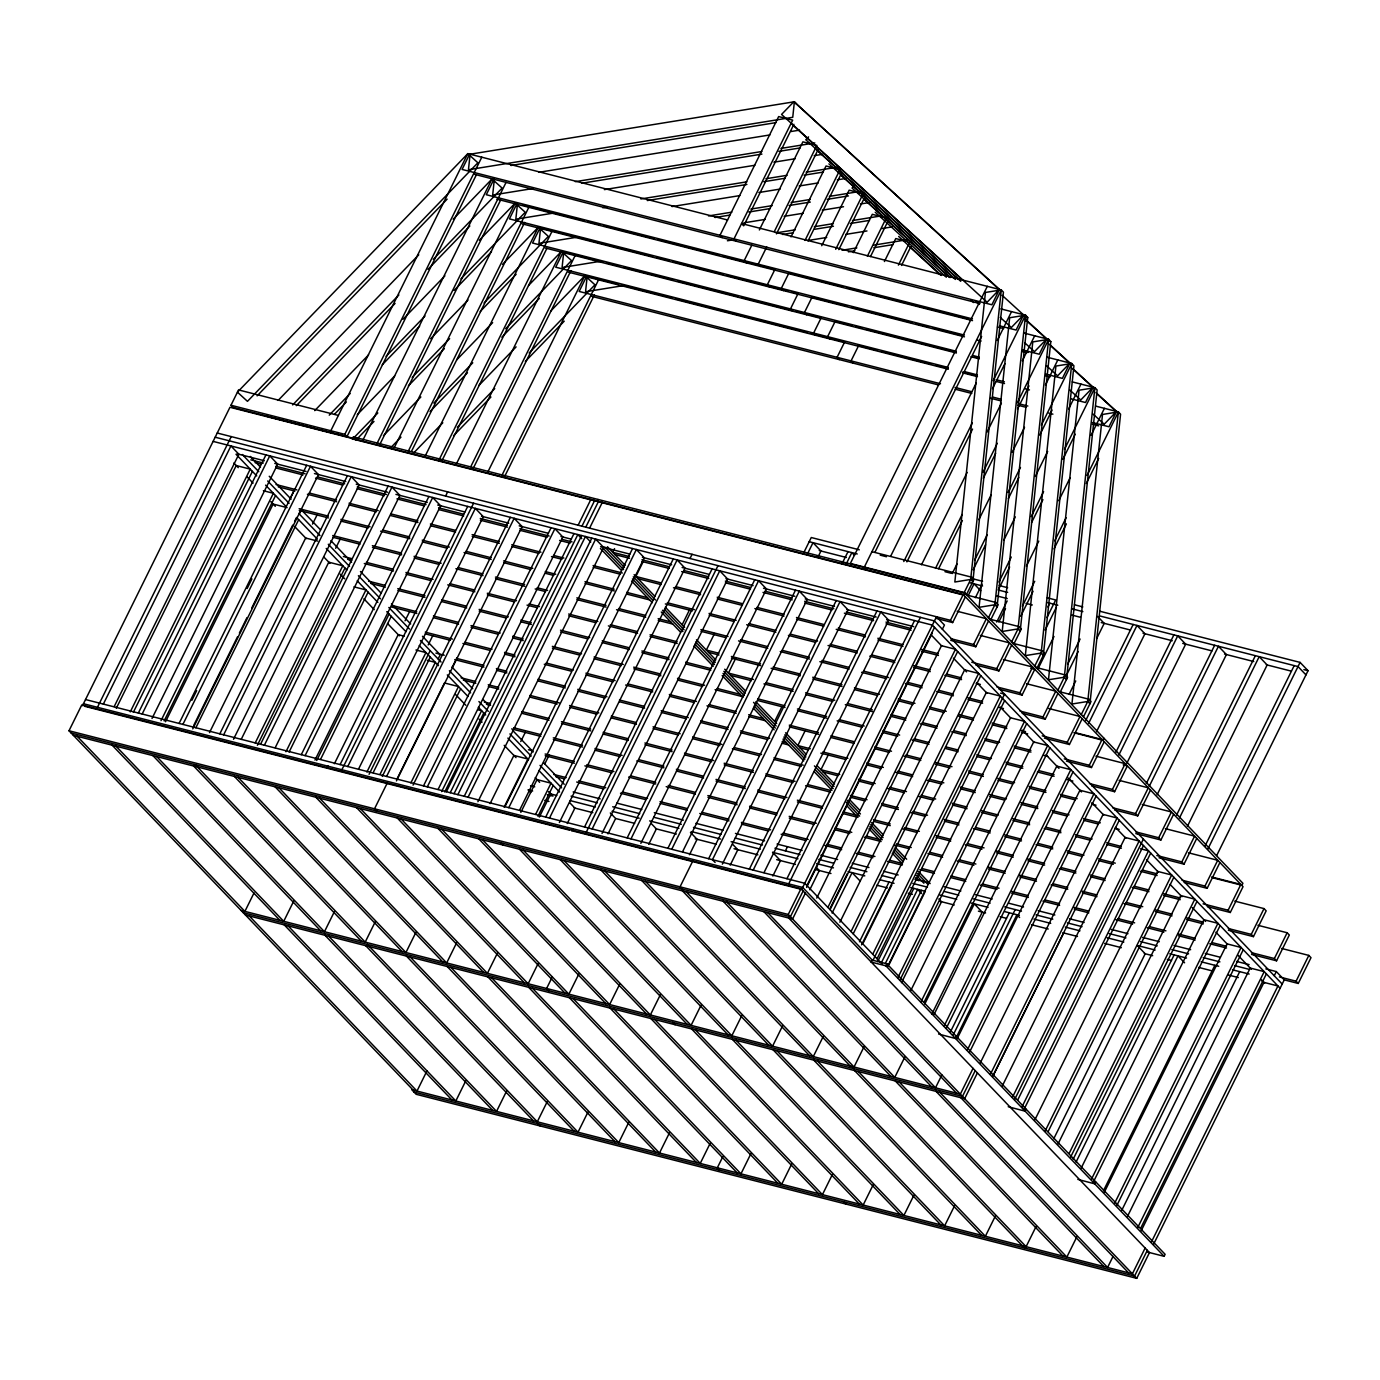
<?xml version="1.0" encoding="UTF-8"?>
<svg xmlns="http://www.w3.org/2000/svg" width="1380" height="1380" viewBox="0 0 1380 1380"><rect width="100%" height="100%" fill="white"/><g stroke="black" fill="none" stroke-linecap="round" stroke-linejoin="round"><path stroke-width="1.5" d="M494.316 179.504L492.677 195.046L532.956 188.525M517.466 203.671L515.827 219.196L551.845 213.365M540.598 227.821L538.959 243.346L579.221 236.843M563.73 251.988L562.091 267.513L600.248 261.338M587.19 276.224L585.551 291.749L623.708 285.574M794.38 101.758L792.741 117.3L468.458 169.74L470.097 154.215L794.38 101.758L796.553 104.035M970.675 579.462L1001.276 289.904L985.423 292.457L954.839 582.015L970.675 579.462L972.848 581.722L1003.433 292.163L1001.276 289.904M994.894 604.75L979.058 607.321L1009.66 317.745L1025.495 315.192L1027.72 317.469L997.067 607.01L994.894 604.75L1025.495 315.192L1000.81 308.879M1050.801 341.619L1020.199 631.178L1018.043 628.918L1048.628 339.342L1023.943 333.046M1041.176 653.068L1071.76 363.509L1055.924 366.062L1025.34 655.621L1041.176 653.068L1043.349 655.327L1073.933 365.769L1071.76 363.509M1064.308 677.218L1048.472 679.788L1079.056 390.23L1094.892 387.659L1097.135 389.936L1066.481 679.495L1064.308 677.218L1094.892 387.659L1072.294 381.898M1087.768 701.471L1071.932 704.024L1102.516 414.466L1118.352 411.896L1120.577 414.173L1089.941 703.731L1087.768 701.471L1118.352 411.896L1095.755 406.134M413.172 1090.097L69 730.762L81.748 704.973L800.969 888.703L1149.471 1252.574L1136.741 1278.346L416.156 1094.288L411.809 1089.752L1132.394 1273.826L1145.141 1248.038M82.472 705.732L229.977 407.255L963.223 594.556L1243.035 886.702L1230.287 912.491L1207.345 906.626M476.341 174.863L346.984 436.598L233.134 407.514L230.978 405.254L238.55 389.919L338.393 415.432M97.463 707.302L231.236 436.615M103.345 704.093L230.926 445.947L238.878 454.244L114.161 706.629M116.282 708.285L236.239 465.543L250.246 469.131L130.272 711.873M133.394 712.201L252.419 471.391M138.345 713.046L265.943 454.882M142.175 714.012L269.755 455.866L277.708 464.163L152.024 718.463M161.029 720.619L273.378 493.281L263.39 490.728M164.151 720.947L275.552 495.541M165.531 721.74L273.119 504.045L287.126 507.633M290.3 498.145L293.94 490.78M179.089 723.448L306.671 465.284M191.906 700.281L196.667 690.656M247.141 588.536L251.902 578.91M182.902 724.414L310.5 466.268L318.452 474.565L192.769 728.864M469.649 154.094L462.076 169.43L991.892 304.773L999.465 289.438L793.931 101.654L781.563 114.437L987.114 302.237L999.465 289.438M193.683 725.5L237.481 636.887M239.396 633.041L247.003 617.619M251.764 607.994L292.715 525.142M294.613 521.295L296.528 517.448L317.348 539.183M299.305 514.016L301.375 509.841L320.574 529.886M195.857 727.778L298.684 519.708M346.984 436.598L344.828 434.321L481.793 157.199M209.484 732.608L305.653 538.028L317.659 541.081M312.518 524.141L317.072 514.93M362.647 440.651L492.005 178.917L502.113 188.094L433.286 259.354M219.817 733.85L347.415 475.703M493.868 179.383L486.295 194.718L972.434 318.901M223.646 734.833L351.227 476.669L359.18 484.984L233.496 739.283M376.654 444.222L506.011 182.488M379.776 444.567L500.578 200.152M241.19 739.421L328.785 562.178L342.792 565.766L255.197 742.992M335.651 548.291L340.204 539.08M394.352 447.482L515.137 203.067L525.245 212.261L460.903 278.863M517 203.55L509.427 218.885L964.378 335.081M257.37 745.269L344.966 568.025M260.561 744.251L388.142 486.105M408.359 451.053L529.144 206.655M264.373 745.235L391.954 487.071L399.924 495.386L275.189 747.753M411.464 451.398L524.659 222.387M425.092 456.245L538.286 227.234L652.464 256.404M540.132 227.7L532.559 243.035L956.306 351.279M285.953 751.738L365.942 589.916L353.936 586.845M289.076 752.083L368.098 592.175M439.099 459.816L552.276 230.805M442.221 460.161L546.842 248.469M301.288 754.67L428.887 496.507M305.118 755.636L432.699 497.49L440.651 505.787L314.968 760.087M455.849 465.008L561.418 251.384L571.51 260.579L505.684 328.716M445.585 496.075L447.655 491.884M316.71 760.484L389.074 614.066M254.006 892.981L244.898 911.404L77.159 736.264M320.781 758.897L391.247 616.343M470.787 466.664L575.426 254.972M472.961 468.924L570.923 270.704M327.871 766.159L326.87 768.16L84.56 706.267M328.181 766.245L327.198 768.246L569.526 830.139M334.409 763.727L398.199 634.662L404.202 636.18M405.065 620.776L409.619 611.564M340.118 764.572L467.699 506.425M487.865 471.925L584.879 275.62L617.93 284.073M341.878 769.73L473.599 503.217M586.724 276.103L579.152 291.439L940.505 383.744M347.76 766.538L475.341 508.375L483.293 516.689L358.559 769.057M501.854 475.496L598.868 279.209M293.733 901.071L283.728 921.323L115.989 746.183M504.977 475.841L594.383 294.94M428.197 644.926L432.751 635.714M366.908 772.024L425.937 652.568L415.949 650.014M369.081 774.284L430.18 650.653M373.152 772.697L430.284 657.104M380.121 774.128L435.338 662.383L427.352 660.347M438.133 658.967L440.203 654.775L422.47 636.284M382.295 776.388L510.359 517.327M386.59 776.457L514.171 518.293L522.123 526.591L396.44 780.908M387.263 783.012L374.515 808.801L376.688 811.061M396.871 779.303L444.481 682.962L458.488 686.55L410.878 782.874M452.243 667.247L456.797 658.036M334.478 911.473L324.455 931.724L156.716 756.585M413.051 785.134L460.644 688.81M423.505 785.875L551.086 527.729M427.317 786.859L554.898 528.695L562.85 537.01L438.133 789.377M375.205 921.875L365.2 942.126L195.287 764.727M441.635 791.62L481.62 710.7L477.618 709.682M444.757 791.948L483.793 712.977M446.413 791.741L573.994 533.577M578.134 525.211L590.882 499.439M450.225 792.707L577.823 534.56L581.791 538.7M581.946 526.194L594.694 500.405M597.143 501.457L598.127 499.457L842.542 561.902L841.559 563.903L599.231 501.992M454.055 793.69L581.636 535.526M585.775 527.16L598.506 501.389M457.867 794.656L585.448 536.51L590.761 542.047M589.588 528.143L602.336 502.355M793.897 124.304L743.716 225.82L741.56 223.56L1001.328 289.921L864.363 567.042L866.537 569.302M464.232 796.277L591.813 538.131M468.044 797.261L595.643 539.114L603.595 547.411L477.911 801.711M751.772 245.278L744.2 260.596L746.373 262.873M759.345 229.96L802.901 141.847L816.891 145.417L774.301 231.616M415.949 932.276L405.927 952.545L238.188 777.389M614.548 548.619L612.72 552.293L629.418 556.571M490.09 803.609L513.895 755.447L527.885 759.017L504.097 807.179M520.76 741.56L525.297 732.349M766.728 246.934L758.207 264.184L760.38 266.444M776.474 233.876L818.116 149.609M504.977 806.696L632.558 548.533M508.789 807.662L636.37 549.516L644.322 557.813L519.605 810.198M774.922 269.428L767.332 284.763L769.505 287.023M790.999 236.877L826.034 165.997L840.041 169.585L805.006 240.448M643.149 561.729L635.87 576.461L660.899 582.86M520.846 812.354L537.027 779.596L551.034 783.184L535.802 813.993M544.807 763.882L549.343 754.67M456.677 942.695L446.672 962.947L278.933 787.808M808.128 240.793L841.248 173.759M537.959 816.27L553.207 785.444M539.339 817.064L550.758 793.949L556.761 795.484M821.721 245.709L849.166 190.164L861.172 193.234M545.704 817.098L673.285 558.934M549.516 818.064L677.114 559.918L685.067 568.215L559.383 822.514M426.989 1070.828L416.984 1091.08L249.245 915.941M835.711 249.28L863.173 193.735M838.833 249.625L864.398 197.909M690 558.503L692.07 554.312M497.421 953.097L487.399 973.349L319.66 798.209M567.266 823.498L574.891 808.094L569.595 802.556M853.375 252.626L872.298 214.314L886.305 217.902L867.382 256.197M571.613 830.674L572.596 828.673M572.924 828.759L571.924 830.76L801.694 889.445L936.485 616.757L944.438 625.054L942.367 629.245M682.134 624.778L689.414 610.046M584.534 827.017L712.115 568.853M870.487 256.559L887.53 222.077M586.276 832.175L717.997 565.662M465.819 1080.747L455.814 1100.999L288.058 925.859M592.175 828.966L719.756 570.803L727.709 579.117L602.025 833.417M884.408 261.545L895.758 238.55L907.764 241.621M538.148 963.499L528.143 983.75L360.404 808.611M608.011 833.9L615.618 818.495L610.322 812.958M714.547 633.489L706.353 650.066L718.877 653.258M898.397 265.115L909.765 242.138M901.52 265.46L910.99 246.313M552.052 977.42L546.601 988.477L548.774 990.737M627.176 837.902L754.757 579.755M506.564 1091.149L496.541 1111.4L328.802 936.261M630.988 838.885L758.586 580.721L766.538 589.036L640.855 843.335M578.893 973.901L568.87 994.152L401.132 819.013M735.695 658.364L728.416 673.095L753.446 679.477M648.738 844.318L656.363 828.897L651.067 823.36M803.505 553.242L811.268 537.527L859.309 549.809M807.317 554.208L813.01 542.685L820.962 551L818.116 556.761M667.903 848.303L795.501 590.157M547.291 1101.551L537.286 1121.802L367.373 944.403M671.732 849.287L799.313 591.14L807.266 599.438L682.548 851.805M619.62 984.302L609.615 1004.571L441.859 829.414M689.482 854.72L697.09 839.299L690.466 832.382M692.777 861.051L680.03 886.84L682.203 889.099M848.027 551.638L841.869 563.971L964.085 595.194L965.069 593.193L842.87 561.971M846.147 564.127L851.84 552.604L854.496 555.381M987.321 286.333L850.356 563.471L964.206 592.538L966.38 594.815L973.952 579.479L971.796 577.22L871.936 551.707M774.68 721.412L781.96 706.681M708.647 858.722L836.228 600.559M588.018 1111.952L578.013 1132.204L410.274 957.065M875.093 551.983L981.628 336.444M722.327 864.139L848.01 609.839L840.058 601.542L712.46 859.688L715.116 862.466M660.365 994.721L650.342 1014.973L482.603 839.834M730.21 865.122L737.834 849.718L732.521 844.181M890.755 556.036L976.35 382.829M997.274 340.498L1011.54 311.621M805.109 730.831L797.83 745.562L810.336 748.754M749.375 869.124L876.973 610.961M1002.139 295.32L1025.858 316.986L1023.684 314.726L1016.111 330.062L999.482 325.801M903.797 561.539L972.279 422.97M993.203 380.639L1025.547 315.209M753.204 870.09L880.785 611.944L888.737 620.241L764.003 872.626M628.763 1122.354L618.758 1142.623L451.001 967.466M906.919 561.884L972.555 429.094M992.531 388.677L1004.899 363.665M1025.823 321.316L1027.72 317.469L1023.719 316.451M701.092 1005.123L691.087 1025.374L523.331 850.235M921.495 564.8L967.156 472.426M987.131 432.009L1001.397 403.15M1022.321 360.801L1034.69 335.788M828.241 754.981L820.962 769.712L839.73 774.525M772.852 876.024L780.476 860.602L772.524 852.305M785.41 850.891L787.48 846.699M935.502 568.37L962.136 514.499M983.06 472.15L997.326 443.291M1017.302 402.874L1048.679 339.359L1050.853 341.619M938.624 568.715L962.395 520.605M983.319 478.274L995.687 453.244M1017.56 408.98L1028.98 385.882M786.928 878.715L914.526 620.569M788.687 883.873L920.408 617.36M669.49 1132.773L659.485 1153.024L491.746 977.885M952.252 573.562L956.995 563.937M978.869 519.673L991.237 494.661M1012.161 452.312L1024.529 427.3M1045.453 384.968L1057.822 359.939M1136.741 1278.346L788.239 914.474L800.969 888.703M741.836 1015.525L731.814 1035.776L564.075 860.637M803.143 890.963L790.412 916.734L71.174 733.022M806.92 885.529L934.519 627.383M806.593 887.375L932.276 633.075M805.316 893.222L792.568 919.011L73.33 735.281M809.784 889.79L819.306 870.521L816.65 867.761M974.815 559.814L987.166 534.802M1008.09 492.453L1020.458 467.441M1041.383 425.109L1071.829 363.527L1047.092 357.196M973.176 569.785L985.544 544.755M1008.366 498.577L1018.82 477.411M1039.744 435.062L1052.112 410.05M965.396 596.816L952.649 622.587L950.475 620.327L963.223 594.556M964.206 592.538L971.796 577.22M816.753 898.07L941.471 645.702L955.477 649.273L827.897 907.419M968.346 595.349L974.038 583.826L980.68 590.744M975.384 597.712L982.043 584.24M1003.916 539.977L1015.335 516.896M1035.311 476.48L1047.662 451.45M1068.586 409.118L1080.954 384.106M710.234 1143.175L700.229 1163.426L532.473 988.287M830.173 908.247L847.32 873.575M830.07 909.696L957.651 651.533M832.088 913.077L852.081 872.626L860.033 880.923M1072.553 368.426L1093.098 387.211L1085.525 402.529L1070.966 398.82M998.896 582.05L1011.264 557.037M1031.24 516.62L1043.591 491.608M1064.532 449.259L1094.961 387.677M782.564 1025.927L772.559 1046.195L604.802 871.039M998.206 590.088L1009.625 566.99M1031.498 522.727L1042.918 499.646M1062.893 459.23L1075.262 434.2M988.529 620.966L975.781 646.754L973.625 644.495L986.355 618.706L957.151 611.254M996.015 602.508L988.425 617.843L990.599 620.103L998.171 604.768L996.015 602.508L966.88 595.073M722.792 1156.751L717.324 1167.791L719.498 1170.067M839.885 922.22L964.62 669.852L978.627 673.423L851.029 931.586M996.722 622.07L1007.159 600.938M998.844 621.966L1005.503 608.494M1026.427 566.145L1038.778 541.133M1058.753 500.716L1070.173 477.618M1091.097 435.287L1104.414 408.342M853.202 933.846L980.783 675.7M1095.996 392.662L1116.558 411.447L1108.985 426.765L1092.339 422.522M750.962 1153.577L740.957 1173.828L573.218 998.689M1022.356 606.286L1034.724 581.273M1054.682 540.857L1066.102 517.759M1087.026 475.427L1118.421 411.913M859.481 941.781L888.996 882.062M1020.717 616.256L1033.085 591.227M1054.01 548.895L1066.378 523.883M1086.336 483.466L1098.704 458.436M1011.661 645.133L998.93 670.904L996.757 668.644L1009.487 642.873L980.283 635.404M861.568 944.869L986.303 692.501L1000.31 696.072L872.729 954.236M1019.147 626.658L1011.574 641.993L1013.731 644.253L1021.321 628.935L1019.147 626.658L990.029 619.223M863.311 942.747L891.877 884.96M823.308 1036.345L813.286 1056.597L645.547 881.458M871.108 961.929L872.108 959.928M1047.886 607.01L1049.783 603.164M877.059 958.755L1004.64 700.609M1046.954 617.585L1055.683 599.972L1047.317 597.833M877.645 961.601L913.819 888.392M1045.091 630.091L1056.476 607.045M881.458 962.585L917.648 889.376L921.616 893.516M885.287 963.551L921.46 890.341M1030.636 668.213L1034.793 669.283L1022.062 695.072L1019.889 692.795L1032.637 667.023L1003.433 659.554M886.926 963.844L956.34 1036.328L955.34 1038.329L885.926 965.845L886.926 963.844L872.298 960.118M1042.28 650.825L1034.707 666.143L1036.88 668.42L1044.453 653.085L1042.28 650.825L1013.162 643.391M887.702 966.31L1010.522 717.79L1000.293 707.095M889.099 964.534L925.29 891.325M791.706 1163.978L781.701 1184.247L613.945 1009.091M1037.846 669.127L1053.992 636.473M897.897 977.592L1024.529 721.361L1010.522 717.79M864.035 1046.747L854.03 1066.999L686.274 891.86M900.071 979.852L1026.703 723.638M901.52 982.646L941.505 901.744L938.866 898.966M1067.758 664.004L1080.091 639.043M1057.942 693.45L1045.195 719.221L1043.021 716.962L1055.769 691.173L1026.565 683.721M1065.412 674.975L1057.839 690.311L1060.013 692.57L1067.585 677.252L1065.412 674.975L1036.294 667.541M1065.878 676.511L1078.211 651.533M910.835 990.478L1033.672 741.94L1047.662 745.528L921.029 1001.759M1069.086 694.416L1075.727 680.978M1096.617 638.716L1104.207 623.346L1097.583 616.429M832.433 1174.38L822.428 1194.649L654.689 1019.492M924.152 1002.087L1049.835 747.788M924.773 1004.019L974.297 903.848L982.25 912.145L931.776 1014.248M904.763 1057.149L894.758 1077.401L727.019 902.261M1082.162 718.739L1069.414 744.51L1067.258 742.25L1079.988 716.479L1048.697 708.475M1081.299 714.547L1088.872 699.212L1059.754 691.777M933.984 1014.628L1056.804 766.107L1070.811 769.678L944.162 1025.909M1083.473 716.807L1091.045 701.489L1088.872 699.212M1085.698 720.515L1133.17 624.467M1088.578 723.413L1136.982 625.451L1144.934 633.748L1096.531 731.711M946.335 1028.169L1072.967 771.955M873.178 1184.799L863.156 1205.051L695.417 1029.911M950.268 1032.223L1009.298 912.784M953.131 1035.121L1015.18 909.575M1104.207 741.767L1091.476 767.539L1089.303 765.279L1102.051 739.49L1074.917 732.573M955.529 1038.519L956.513 1036.518L1025.927 1108.985L1024.943 1110.986L955.529 1038.519L938.624 1034.051M1102.896 740.146L1103.897 738.145L965.069 593.193M955.995 1038.036L1016.939 914.733L1019.596 917.51M957.116 1038.778L1079.936 790.257L1093.943 793.845L967.311 1050.077M941.867 1074.917L935.502 1087.802L767.746 912.663M1115.989 752.048L1173.897 634.869M969.485 1052.336L1096.117 796.105M1118.87 754.946L1177.726 635.852L1185.679 644.15L1126.822 763.244M973.055 1068.362L960.325 1094.15L241.086 910.42M1123.182 764.848L1127.357 765.917L1114.609 791.706L1112.435 789.429L1125.183 763.658L1095.979 756.188M975.229 1070.639L962.481 1096.41L243.242 912.698M913.905 1195.201L903.9 1215.452L736.161 1040.313M980.249 1062.945L1103.069 814.424L1117.076 817.995L990.443 1074.226M977.402 1072.898L964.655 1098.687L245.416 914.957M992.617 1076.486L1119.249 820.255M993.255 1075.52L1063.721 932.949M1146.28 783.581L1214.641 645.288M1150.489 790.067L1137.741 815.856L1135.567 813.596L1148.315 787.808L1119.111 780.356M1149.16 786.479L1218.454 646.254L1226.406 654.568L1157.113 794.777M1002.294 1085.974L1125.131 837.453L1139.138 841.024L1012.489 1097.255M954.649 1205.602L944.627 1225.854L776.888 1050.715M1014.662 1099.515L1143.365 839.109M1017.784 1099.86L1143.468 845.561M1021.89 1107.071L1148.54 850.839L1140.535 848.786M1024.063 1109.33L1150.696 853.099M1173.621 814.235L1160.891 840.006L1158.717 837.746L1171.447 811.975L1142.243 804.505M1025.116 1111.176L1026.099 1109.175L1095.513 1181.642L1094.53 1183.643L1025.116 1111.176L1008.228 1106.726M1176.571 815.114L1255.369 655.69M1179.452 818.012L1259.198 656.656L1267.151 664.97L1187.404 826.327M1034.845 1119.939L1157.665 871.418L1171.672 874.989L1045.04 1131.22M995.377 1216.004L985.372 1236.273L817.633 1061.117M1048.162 1131.566L1173.845 877.266M1196.753 838.385L1184.023 864.173L1181.849 861.914L1194.597 836.125L1165.393 828.673M1053.785 1138.707L1145.193 953.77L1137.241 945.455M1057.977 1144.106L1180.797 895.568L1194.804 899.156L1069.12 1153.456M1204.964 846.164L1294.198 665.609M1207.828 849.062L1300.081 662.4L1099.55 611.168M1216.729 855.445L1308.033 670.697L1300.081 662.4M1036.121 1226.423L1026.099 1246.675L858.36 1071.535M1070.345 1157.648L1196.977 901.416M1219.903 862.552L1207.155 888.323L1204.982 886.063L1217.729 860.292L1188.525 852.823M1073.226 1159.097L1174.156 954.891M1076.09 1162.012L1177.968 955.874L1184.592 962.792M1081.109 1168.256L1203.947 919.736L1217.936 923.306L1091.304 1179.538M1093.477 1181.798L1220.11 925.583M1230.287 912.491L1228.131 910.231L1240.862 884.442L1211.657 876.99M1164.116 1256.317L1094.702 1183.833L1095.703 1181.832L1165.117 1254.317L1164.116 1256.317L1147.401 1252.04M1076.849 1236.825L1066.844 1257.077L899.105 1081.937M1103.483 1190.698L1214.883 965.293M1104.242 1192.406L1227.079 943.885L1241.086 947.474L1114.436 1203.688M1116.61 1205.965L1243.242 949.733M1264.011 908.592L1266.167 910.869L1253.437 936.641L1251.263 934.381L1264.011 908.592L1234.79 901.14M1121.647 1210.536L1239.706 971.641M1127.391 1216.573L1250.211 968.053L1264.218 971.624L1137.586 1227.855M1113.039 1256.438L1107.571 1267.478L939.832 1092.339M1140.708 1228.2L1266.391 973.883M1287.143 932.759L1289.317 935.019L1276.569 960.808L1274.396 958.531L1287.143 932.759L1257.939 925.29M1141.122 1230.908L1263.959 982.388L1277.949 985.976L1151.317 1242.19M1274.24 975.746L1276.31 971.572L1265.857 968.898M1147.315 1250.315L1134.567 1276.086L413.983 1092.028M1153.49 1244.467L1284.263 979.869L1276.31 971.572M1308.827 955.409L1311 957.668L1298.252 983.457L1296.096 981.18L1308.827 955.409L1281.709 948.474M257.129 395.853L447.137 199.151M278.122 400.424L418.761 254.817M453.175 219.196L492.074 178.934M292.646 404.944L398.872 294.975M296.303 405.651L395.06 303.428M427.973 269.359L469.856 225.992M314.726 410.636L368.581 354.867M402.995 319.246L444.877 275.879M479.291 240.258L515.206 203.084M329.251 415.156L350.192 393.473M386.107 356.299L425.006 316.037M334.409 414.328L346.38 401.942M382.277 364.769L419.693 326.042M454.106 290.421L491.504 251.695M357.299 414.656L394.714 375.929M430.612 338.755L468.027 300.047M502.441 264.425L538.338 227.252L548.377 236.411L484.052 303.014M352.383 439.323L377.827 412.982M412.223 377.361L449.639 338.635M356.057 440.03L373.997 421.452M408.411 385.814L444.325 348.657M480.223 311.483L516.137 274.31M383.433 435.718L420.848 396.991M456.745 359.818L492.66 322.644M528.557 285.47L561.47 251.402M390.488 447.983L400.959 437.149M433.872 403.064L472.771 362.802M430.06 411.533L467.458 372.807M501.872 337.186L539.269 298.46M412.879 453.761L442.808 422.78M478.705 385.606L516.103 346.898M550.516 311.259L584.93 275.638L594.97 284.815L529.144 352.97M457.332 427.3L494.73 388.591M453.502 435.77L490.918 397.043M525.332 361.422L564.23 321.161M808.542 136.879L805.782 139.725L960.739 281.296M854.807 185.196L852.064 188.042L950.096 277.604M1023.684 314.726L1011.333 327.526L1000.259 317.417M1093.098 387.211L1080.747 399.993L1069.673 389.885M1116.558 411.447L1104.207 424.229L1093.133 414.121M510.893 165.496L775.836 122.647M538.838 172.31L769.85 134.947M791.051 131.514L799.538 130.134M575.339 181.66L761.864 151.507M780.942 148.419L814.838 142.934M581.756 183.247L761.915 154.112M778.872 151.369L800.055 147.936M604.354 189.612L754.843 165.272M773.921 162.185L795.122 158.752M814.183 155.664L822.67 154.301M640.872 198.962L746.839 181.832M765.917 178.745L787.118 175.312M806.196 172.224L837.988 167.084M602.767 207.742L607.01 207.069M647.272 200.549L746.891 184.437M763.847 181.694L785.048 178.262M804.126 175.174L823.187 172.086M672.008 206.569L739.835 195.598M758.914 192.51L780.097 189.077M799.175 185.989L818.254 182.919M837.332 179.831L845.802 178.451M708.509 215.936L731.831 212.158M750.91 209.07L772.093 205.637M791.171 202.55L810.25 199.479M829.328 196.391L861.12 191.251M714.926 217.505L729.761 215.108M748.84 212.02L770.023 208.587M789.101 205.499L810.302 202.084M827.258 199.341L848.459 195.908M743.889 222.836L765.089 219.42M784.168 216.332L803.229 213.245M822.308 210.157L843.508 206.724M860.465 203.981L871.056 202.274M727.415 240.776L731.659 240.086M776.164 232.892L795.242 229.805M814.321 226.717L833.382 223.629M852.461 220.541L882.13 215.746M782.564 234.462L793.172 232.754M814.355 229.322L833.434 226.234M850.391 223.491L869.469 220.403M807.611 240.569L826.689 237.481M845.768 234.393L866.968 230.96M881.803 228.562L892.394 226.855M842.007 250.263L856.842 247.865M873.799 245.123L907.712 239.637M848.424 251.85L854.772 250.815M873.851 247.727L892.929 244.639M1048.628 339.342L1032.792 341.912L1002.208 631.471L1018.043 628.918M727.553 219.989L467.786 153.629L330.821 430.75L332.994 433.01M474.634 174.346L980.007 303.565M523.141 205.12L583.567 220.541M587.725 221.611L600.197 224.802M604.354 225.854L654.275 238.619M658.433 239.672L718.756 255.076M722.913 256.145L772.835 268.893M842.99 286.816L788.912 272.998L781.339 288.334L783.512 290.594M847.148 287.885L859.636 291.077M863.794 292.129L967.794 318.694M496.783 199.117L972.52 320.626M997.481 327.008L1003.726 328.595M1022.615 349.968L1039.244 354.212L1046.834 338.894L1026.272 320.108M656.621 257.456L669.093 260.647M673.25 261.717L723.172 274.465M727.329 275.517L787.652 290.939M791.809 291.991L798.054 293.595L790.481 308.913L792.638 311.173M847.406 306.188L812.061 297.166L804.471 312.501L806.644 314.761M851.581 307.257L911.887 322.661M916.044 323.731L928.533 326.922M932.69 327.974L961.808 335.409M1024.202 351.348L1028.359 352.418M522.002 223.802L964.465 336.824M976.937 340.015L981.111 341.067M1022.701 351.693L1026.858 352.763M972.952 355.523L979.196 357.127M1045.747 374.118L1062.393 378.379L1069.966 363.044L1049.404 344.258M602.801 261.959L563.282 251.867L555.709 267.185L948.25 367.46M606.959 263.028L619.43 266.202M623.587 267.272L673.509 280.019M677.666 281.089L737.99 296.493M742.147 297.562L792.068 310.31M796.226 311.363L821.186 317.745L813.614 333.08L815.787 335.34M851.822 325.577L835.193 321.316L827.62 336.651L829.777 338.911M855.997 326.629L862.224 328.233M866.381 329.285L916.303 342.05M920.46 343.103L955.823 352.142M974.539 356.92L978.713 357.989M545.135 247.952L956.409 353.004M970.968 356.73L979.283 358.852M1045.833 375.86L1049.99 376.913M964.896 371.72L977.368 374.912M996.084 379.69L1004.416 381.812M622.087 285.143L672.008 297.89M676.166 298.943L807.197 332.425M811.371 333.477L844.646 341.981L837.074 357.317L839.23 359.576M877.37 350.348L858.653 345.552L851.063 360.887L853.237 363.147M881.527 351.4L931.448 364.148M935.606 365.217L948.077 368.408M962.636 372.117L977.195 375.843M568.267 272.119L948.336 369.202M962.895 372.911L977.454 376.637M996.17 381.415L1004.502 383.537M1025.305 388.849L1029.463 389.919M955.063 387.452L971.71 391.713M992.513 397.026L1000.828 399.148M1019.544 403.926L1027.859 406.048M591.727 296.355L938.521 384.934M955.15 389.195L971.796 393.438M990.512 398.216L1000.914 400.873M1017.56 405.134L1025.875 407.255M1048.748 413.103L1052.906 414.155M1092.425 424.247L1098.67 425.851M880.199 555.139L886.46 556.744M944.955 571.682L951.217 573.286M972.106 578.617L982.56 581.291M999.275 585.551L1007.624 587.69M1074.468 604.768L1082.834 606.907M809.198 541.719L857.239 553.984M970.054 582.809L982.577 586M999.293 590.278L1007.642 592.4M1047.334 602.543L1057.787 605.216M1072.415 608.942L1082.851 611.616M1099.567 615.894L1298.028 666.575L1305.98 674.889M1303.859 669.628L1308.033 670.697M819.237 550.551L846.389 557.486M996.809 595.901L1007.245 598.575M1026.047 603.37L1032.309 604.975M1072.001 615.118L1080.368 617.257M1101.257 622.587L1130.496 630.056M1143.037 633.265L1172.276 640.734M1182.729 643.408L1211.968 650.877M1224.509 654.068L1253.747 661.538M1266.288 664.746L1291.352 671.146M230.978 405.254L344.828 434.321M264.856 415.742L314.778 428.49M318.935 429.56L331.407 432.751M335.582 433.803L358.455 439.651M217.246 433.027L950.475 620.327M935.968 618.326L952.649 622.587M215.177 437.219L934.415 620.931L1282.192 984.061M213.107 441.393L932.345 625.106L1280.123 988.235M237.153 453.813L264.305 460.748M274.758 463.404L306.084 471.408M314.45 473.547L345.776 481.551M356.23 484.225L387.556 492.229M395.922 494.368L427.248 502.372M437.702 505.028L464.853 511.963M481.568 516.241L508.72 523.175M519.173 525.849L548.412 533.318M560.953 536.51L571.389 539.183M600.645 546.653L629.884 554.122M642.425 557.33L671.663 564.8M682.117 567.473L709.268 574.408M725.984 578.668L753.101 585.603M763.537 588.26L794.828 596.264M805.264 598.92L834.486 606.389M847.01 609.581L876.214 617.05M886.65 619.706L913.767 626.641M250.815 459.851L263.321 463.042M275.845 466.25L305.049 473.702M317.555 476.911L344.69 483.828M357.196 487.036L386.4 494.489M398.923 497.68L426.041 504.614M438.547 507.805L463.594 514.205M480.275 518.466L507.392 525.4M519.915 528.592L549.119 536.061M561.625 539.252L572.062 541.909M641.924 559.763L669.041 566.697M683.652 570.423L708.682 576.806M725.38 581.084L750.409 587.466M765.003 591.192L792.12 598.127M804.644 601.318L833.848 608.787M846.371 611.978L873.488 618.913M885.995 622.104L911.042 628.504M950.665 638.63L973.625 644.495M255.059 462.645L261.32 464.249M275.931 467.975L303.048 474.91M315.554 478.101L342.671 485.036M357.282 488.761L384.399 495.696M396.923 498.887L424.04 505.805M438.633 509.548L463.663 515.93M480.361 520.208L507.478 527.125M520.001 530.317L547.118 537.251M559.625 540.442L570.061 543.116M614.894 554.57L629.504 558.296M642.011 561.488L669.127 568.422M681.651 571.613L708.768 578.548M725.449 582.809L750.496 589.208M763.002 592.4L792.206 599.852M804.73 603.06L831.847 609.977M844.37 613.186L873.575 620.638M886.081 623.846L911.111 630.229M950.751 640.355L975.781 646.754M276.035 484.535L296.89 489.866M309.413 493.074L336.53 499.991M349.037 503.2L378.241 510.652M390.764 513.843L417.881 520.778M430.405 523.969L455.435 530.369M472.115 534.629L499.25 541.564M511.756 544.755L540.96 552.224M553.484 555.416L563.903 558.072M593.107 565.541L622.328 572.993M675.493 586.586L700.523 592.986M717.221 597.247L742.25 603.629M756.861 607.373L783.978 614.29M796.484 617.498L823.601 624.416M838.212 628.142L865.329 635.076M877.852 638.267L902.882 644.667M921.65 649.462L938.348 653.723M971.727 662.245L996.757 668.644M278.208 486.812L294.889 491.073M307.412 494.264L336.616 501.734M349.123 504.925L376.24 511.859M390.851 515.585L417.968 522.502M430.491 525.711L455.521 532.093M472.202 536.371L499.318 543.289M511.842 546.497L538.959 553.414M551.482 556.606L561.902 559.28M593.193 567.266L620.31 574.201M638.026 578.72L660.986 584.585M673.492 587.777L700.609 594.711M717.307 598.972L742.337 605.372M754.86 608.563L784.064 616.032M796.571 619.223L823.688 626.141M836.211 629.349L865.415 636.801M877.939 640.01L902.969 646.392M921.737 651.188L938.435 655.448M975.971 665.057L998.93 670.904M299.167 508.702L328.371 516.155M340.895 519.363L370.099 526.815M382.605 530.024L409.722 536.941M422.246 540.132L449.363 547.067M466.061 551.327L491.09 557.727M503.597 560.918L532.801 568.388M545.324 571.579L555.761 574.252M584.965 581.705L614.169 589.157M626.675 592.365L647.548 597.695M667.351 602.75L694.468 609.684M709.061 613.41L736.178 620.327M748.702 623.536L775.819 630.453M790.43 634.179L817.547 641.114M830.053 644.305L857.17 651.239M871.781 654.965L894.723 660.83M913.508 665.626L930.189 669.886M946.87 674.147L961.481 677.891M996.947 686.947L1019.889 692.795M299.253 510.428L328.457 517.897M340.981 521.088L368.098 528.023M380.604 531.214L409.808 538.683M422.332 541.874L447.361 548.274M464.06 552.535L491.177 559.452M503.683 562.661L530.8 569.578M545.411 573.304L553.76 575.443M585.051 583.43L614.255 590.899M626.761 594.09L649.704 599.955M665.332 603.94L692.467 610.874M709.148 615.135L734.177 621.535M746.701 624.726L775.905 632.195M788.411 635.386L815.545 642.321M828.052 645.512L857.256 652.964M869.78 656.173L894.809 662.555M913.577 667.351L930.275 671.629M944.869 675.355L961.567 679.616M976.16 683.341L980.335 684.411M999.12 689.207L1022.062 695.072M1000.552 693.139L1004.537 694.157L872.833 960.67L802.694 887.444L83.456 703.731M332.735 535.526L359.852 542.443M372.376 545.652L401.58 553.104M414.086 556.312L441.203 563.23M457.901 567.491L482.931 573.89M495.455 577.082L524.659 584.551M537.165 587.742L547.601 590.416M576.806 597.868L606.01 605.337M618.533 608.528L645.65 615.446M658.157 618.654L670.68 621.845M700.919 629.573L728.036 636.491M740.543 639.699L767.659 646.616M782.27 650.36L809.387 657.277M821.911 660.468L849.028 667.403M863.621 671.129L888.651 677.528M907.436 682.324L922.03 686.05M938.728 690.311L953.321 694.054M967.932 697.78L982.526 701.506M1020.079 711.097L1043.021 716.962M332.822 537.251L359.939 544.186M372.462 547.377L401.666 554.846M414.173 558.038L439.202 564.437M455.9 568.698L483.017 575.615M495.541 578.824L524.745 586.276M535.164 588.95L545.6 591.606M576.892 599.593L606.096 607.062M616.532 609.718L645.736 617.188M658.243 620.379L672.854 624.105M700.988 631.298L726.035 637.698M738.542 640.889L767.746 648.359M780.269 651.55L809.474 659.019M819.893 661.676L849.114 669.127M861.62 672.336L886.65 678.736M905.435 683.531L922.116 687.792M936.727 691.518L953.408 695.779M968.018 699.505L982.612 703.231M999.31 707.509L1003.467 708.561M1022.252 713.357L1045.195 719.221M1073.899 732.728L1103.086 740.336L1104.069 738.335L1242.897 883.269L1241.914 885.27L1212.917 877.87M343.361 556.485L351.693 558.607M366.304 562.35L393.421 569.267M405.944 572.476L433.061 579.393M449.742 583.654L474.772 590.053M487.295 593.245L516.5 600.714M529.023 603.905L539.442 606.579M568.646 614.031L597.851 621.5M610.374 624.692L637.491 631.626M650.014 634.817L677.132 641.735M731.383 656.466L760.604 663.918M773.111 667.109L800.227 674.044M812.751 677.235L841.955 684.704M854.462 687.895L879.509 694.295M898.277 699.091L914.974 703.352M929.568 707.077L946.249 711.338M958.772 714.547L973.383 718.273M992.151 723.068L1006.762 726.794M1021.355 730.52L1025.53 731.59M1042.21 735.851L1067.258 742.25M347.605 559.28L351.779 560.349M364.303 563.54L393.507 571.01M406.013 574.201L431.06 580.601M447.741 584.861L474.858 591.779M487.382 594.987L514.499 601.904M527.022 605.113L537.441 607.769M568.732 615.773L595.85 622.691M608.373 625.882L637.577 633.351M650.101 636.542L677.218 643.477M708.527 652.326L718.963 655M731.469 658.191L760.673 665.643M771.11 668.317L800.314 675.769M812.837 678.977L842.042 686.429M854.548 689.638L877.508 695.486M898.363 700.816L912.956 704.559M929.654 708.82L944.248 712.546M958.859 716.272L973.452 719.998M992.237 724.793L1006.831 728.537M1021.442 732.263L1027.703 733.867M1044.384 738.128L1069.414 744.51M368.581 581.17L385.262 585.431M397.785 588.639L424.902 595.556M441.6 599.817L466.63 606.217M479.136 609.408L508.34 616.877M520.864 620.068L531.3 622.742M560.504 630.194L589.709 637.664M602.215 640.855L629.332 647.789M641.855 650.981L668.972 657.915M685.67 662.176L710.7 668.558M765.952 682.686L793.086 689.603M805.592 692.812L834.797 700.264M847.32 703.455L872.35 709.855M891.118 714.65L905.728 718.376M922.409 722.654L937.02 726.38M953.701 730.641L966.224 733.832M984.992 738.628L999.603 742.371M1014.197 746.097L1030.895 750.358M1064.273 758.879L1089.303 765.279M370.754 583.447L385.348 587.173M397.871 590.364L424.988 597.298M441.669 601.559L466.716 607.959M479.222 611.15L506.339 618.067M520.95 621.811L531.369 624.467M560.573 631.937L587.707 638.854M602.301 642.58L629.418 649.514M641.942 652.706L669.059 659.64M685.739 663.901L710.786 670.301M730.572 675.355L751.445 680.685M763.951 683.876L793.155 691.346M805.679 694.537L832.795 701.471M845.319 704.663L872.436 711.597M891.204 716.393L905.815 720.119M920.408 723.845L937.106 728.105M951.7 731.831L966.31 735.575M985.078 740.37L997.602 743.561M1014.283 747.822L1030.981 752.083M1043.487 755.291L1047.662 756.343M1066.447 761.139L1091.476 767.539M391.713 605.337L416.743 611.72M433.441 615.998L458.47 622.38M470.994 625.589L500.198 633.041M512.705 636.232L523.141 638.906M552.345 646.357L581.549 653.827M594.073 657.018L623.277 664.487M633.696 667.144L660.813 674.078M677.511 678.339L704.628 685.256M717.152 688.465L740.094 694.312M757.81 698.849L784.927 705.767M797.45 708.975L826.655 716.427M839.161 719.636L864.191 726.018M882.976 730.814L899.656 735.074M914.267 738.818L928.861 742.543M945.559 746.804L958.065 749.995M976.85 754.791L991.444 758.534M1006.055 762.26L1022.735 766.521M1039.433 770.782L1054.027 774.508M1089.493 783.564L1112.435 789.429M391.799 607.062L416.829 613.462M433.527 617.723L458.557 624.122M471.063 627.314L498.197 634.248M512.791 637.974L523.227 640.63M552.431 648.1L579.548 655.017M594.142 658.76L621.276 665.678M633.782 668.869L660.899 675.803M677.597 680.064L702.627 686.464M715.133 689.655L742.268 696.59M757.896 700.574L785.013 707.509M797.519 710.7L826.724 718.169M837.16 720.826L862.19 727.226M883.062 732.556L897.656 736.282M912.266 740.008L928.947 744.269M945.628 748.529L958.151 751.738M976.919 756.533L989.443 759.725M1006.141 763.985L1022.822 768.246M1037.415 771.989L1054.113 776.25M1066.637 779.441L1072.881 781.045M1091.666 785.841L1114.609 791.706M425.281 632.161L452.399 639.078M464.922 642.287L492.039 649.204M504.562 652.395L514.982 655.069M546.273 663.056L573.39 669.99M585.914 673.181L615.118 680.65M627.641 683.842L652.671 690.241M669.352 694.502L696.469 701.42M708.992 704.628L736.109 711.545M748.633 714.754L763.226 718.48M789.291 725.138L818.495 732.59M831.002 735.799L853.961 741.647M874.817 746.977L891.497 751.238M906.108 754.981L920.719 758.707M935.312 762.433L951.993 766.693M968.691 770.954L983.284 774.698M997.895 778.423L1014.576 782.684M1029.187 786.41L1045.868 790.671M1060.478 794.414L1077.159 798.675M1112.625 807.731L1135.567 813.596M425.368 633.886L450.398 640.286M462.921 643.477L490.038 650.411M504.632 654.137L515.068 656.794M544.272 664.263L571.389 671.18M586 674.923L613.117 681.841M625.623 685.049L652.757 691.966M669.438 696.227L694.468 702.627M706.991 705.818L736.196 713.288M748.702 716.479L765.4 720.74M789.377 726.863L818.582 734.332M831.088 737.524L854.048 743.389M874.903 748.719L889.496 752.445M904.107 756.171L920.788 760.432M935.399 764.175L949.992 767.901M968.777 772.697L983.371 776.423M997.981 780.149L1012.575 783.892M1029.273 788.153L1045.954 792.413M1060.565 796.139L1075.158 799.865M1091.856 804.126L1096.031 805.196M1114.799 809.991L1137.741 815.856M435.908 653.12L444.257 655.241M456.763 658.45L483.88 665.367M496.403 668.576L506.839 671.232M538.114 679.219L565.248 686.153M577.754 689.345L606.959 696.814M619.482 700.005L644.512 706.405M661.193 710.666L688.327 717.6M700.833 720.791L727.95 727.709M740.474 730.917L769.678 738.369M782.201 741.577L786.359 742.63M822.86 751.962L847.889 758.345M866.657 763.14L883.355 767.418M897.949 771.144L912.56 774.87M929.24 779.131L943.851 782.857M960.532 787.135L975.142 790.861M989.736 794.587L1006.434 798.848M1021.028 802.574L1037.726 806.852M1052.319 810.577L1069.017 814.838M1083.611 818.564L1100.309 822.825M1135.774 831.881L1158.717 837.746M454.762 659.64L483.966 667.109M496.49 670.301L506.909 672.957M538.2 680.961L565.317 687.878M577.841 691.087L604.957 698.004M619.568 701.747L644.598 708.13M661.279 712.391L686.309 718.79M700.919 722.516L728.036 729.451M740.56 732.642L767.677 739.577M782.27 743.303L788.532 744.907M799.986 747.822L808.335 749.961M820.859 753.152L845.888 759.552M866.744 764.882L881.354 768.608M895.948 772.334L912.646 776.595M927.239 780.338L941.85 784.064M960.618 788.86L975.229 792.586M989.822 796.312L1004.433 800.055M1021.114 804.316L1037.812 808.577M1052.405 812.303L1067.016 816.029M1083.697 820.307L1098.308 824.033M1114.988 828.293L1119.163 829.363M1135.844 833.624L1160.891 840.006M461.127 677.804L475.738 681.53M488.244 684.739L498.68 687.395M529.972 695.382L559.176 702.851M569.595 705.508L598.817 712.977M611.323 716.168L636.352 722.568M653.051 726.829L680.168 733.763M692.674 736.955L721.895 744.407M734.402 747.615L761.519 754.532M774.042 757.741L803.246 765.193M858.515 779.321L875.196 783.581M889.807 787.307L906.488 791.568M921.098 795.294L935.692 799.02M952.39 803.298L966.983 807.024M981.594 810.75L998.275 815.011M1012.885 818.737L1029.566 823.015M1046.247 827.275L1060.858 831.002M1075.469 834.727L1092.149 838.988M1106.76 842.732L1121.353 846.457M1156.82 855.514L1181.849 861.914M463.3 680.064L475.807 683.273M488.33 686.464L498.767 689.12M530.058 697.124L557.175 704.042M569.681 707.25L596.798 714.167M611.409 717.911L636.439 724.293M653.137 728.554L678.167 734.954M692.76 738.68L719.877 745.614M732.4 748.805L759.518 755.74M774.128 759.466L801.245 766.4M823.136 771.989L837.729 775.715M858.584 781.045L873.195 784.772M887.788 788.498L904.487 792.775M919.08 796.502L933.691 800.227M952.459 805.023L967.07 808.749M981.663 812.475L996.274 816.218M1012.955 820.479L1029.652 824.74M1044.246 828.466L1060.944 832.727M1075.538 836.47L1090.148 840.196M1106.829 844.457L1121.44 848.183M1158.993 857.774L1184.023 864.173M484.259 701.971L490.521 703.559M521.812 711.562L548.93 718.48M561.453 721.671L590.657 729.14M603.164 732.332L628.211 738.731M644.891 742.992L672.008 749.927M684.532 753.118L713.736 760.587M724.155 763.244L753.377 770.696M765.883 773.904L795.087 781.356M807.611 784.565L830.553 790.412M850.356 795.484L867.037 799.745M881.648 803.471L898.328 807.731M912.939 811.457L927.533 815.201M944.231 819.461L958.824 823.187M975.522 827.448L990.116 831.174M1004.726 834.917L1021.407 839.178M1038.105 843.439L1052.698 847.165M1067.309 850.891L1083.99 855.152M1098.601 858.895L1115.282 863.156M1142.399 870.073L1157.009 873.816M1182.039 880.199L1204.982 886.063M486.433 704.231L490.607 705.301M521.899 713.288L549.016 720.222M561.539 723.413L590.744 730.865M603.25 734.074L628.28 740.456M644.977 744.734L672.095 751.652M684.618 754.843L711.735 761.777M724.241 764.968L753.446 772.438M765.969 775.629L793.086 782.564M805.61 785.755L830.639 792.155M850.442 797.209L865.036 800.935M881.734 805.196L898.415 809.474M910.938 812.665L925.531 816.391M944.317 821.186L958.91 824.912M973.521 828.656L990.202 832.916M1004.812 836.642L1021.493 840.903M1036.104 844.629L1052.785 848.89M1067.396 852.633L1081.989 856.359M1098.687 860.62L1113.281 864.346M1140.398 871.28L1157.095 875.541M1184.213 882.476L1207.155 888.323M513.653 727.726L540.788 734.643M553.294 737.852L582.498 745.304M595.022 748.495L622.139 755.429M638.819 759.69L663.849 766.09M676.373 769.281L703.49 776.216M716.013 779.407L745.217 786.876M757.724 790.067L786.928 797.519M797.364 800.193L822.394 806.576M843.266 811.906L859.602 816.08L846.233 802.125M873.488 819.634L890.186 823.894M904.78 827.62L919.391 831.364M936.071 835.625L950.682 839.351M967.363 843.611L984.061 847.872M996.567 851.081L1013.265 855.341M1027.859 859.067L1044.556 863.328M1061.237 867.589L1075.848 871.315M1090.442 875.058L1105.052 878.784M1134.256 886.236L1148.85 889.979M1163.461 893.705L1180.141 897.966M1203.084 903.831L1228.131 910.231M511.652 728.916L540.857 736.385M553.38 739.577L582.584 747.029M595.108 750.237L620.138 756.62M636.818 760.898L663.935 767.815M676.459 771.023L703.576 777.941M716.099 781.132L745.304 788.601M757.81 791.792L784.927 798.727M797.45 801.918L822.48 808.318M843.335 813.648L857.946 817.374L846.872 805.817M873.575 821.359L890.255 825.637M902.779 828.828L917.39 832.554M936.158 837.35L950.751 841.076M965.362 844.819L982.043 849.08M996.653 852.806L1013.334 857.066M1027.945 860.792L1044.626 865.07M1059.236 868.796L1075.917 873.057M1090.528 876.783L1105.121 880.509M1132.255 887.444L1148.936 891.704M1163.547 895.43L1180.228 899.691M528.454 749.754L532.628 750.806M545.135 754.015L574.339 761.467M586.862 764.658L613.979 771.593M630.677 775.853L655.707 782.253M668.213 785.444L695.33 792.379M707.854 795.57L737.058 803.039M749.582 806.231L776.699 813.165M789.205 816.356L816.339 823.274M835.107 828.069L851.788 832.347M866.399 836.073L878.922 839.264M896.62 843.801L911.231 847.527M929.999 852.323L942.523 855.514M959.203 859.775L975.902 864.035M988.408 867.244L1005.106 871.505M1019.699 875.231L1036.397 879.491M1053.078 883.752L1067.689 887.495M1082.282 891.221L1096.893 894.947M1126.097 902.417L1142.778 906.677M1155.302 909.869L1171.982 914.129M1186.593 917.855L1203.274 922.116M1228.321 928.516L1251.263 934.381M545.221 755.74L574.425 763.209M584.861 765.866L611.978 772.8M628.659 777.061L655.793 783.978M666.212 786.652L695.417 794.104M707.94 797.312L737.144 804.764M749.668 807.956L776.785 814.89M789.291 818.081L814.321 824.481M835.193 829.811L849.787 833.537M864.398 837.263L881.078 841.524L868.934 828.845M894.62 844.991L909.23 848.717M927.998 853.513L942.609 857.256M957.202 860.982L973.901 865.243M988.494 868.969L1005.192 873.23M1019.785 876.956L1036.484 881.234M1051.077 884.96L1067.775 889.22M1082.369 892.946L1096.979 896.672M1124.096 903.607L1140.777 907.867M1155.388 911.594L1172.069 915.872M1186.679 919.598L1203.36 923.858M1228.39 930.258L1253.437 936.641M553.673 774.439L566.197 777.63M578.703 780.839L605.82 787.756M622.518 792.017L647.548 798.416M660.071 801.608L687.188 808.542M701.782 812.268L728.899 819.202M741.422 822.394L770.627 829.863M783.15 833.054L808.18 839.454M826.948 844.25L841.559 847.976M858.239 852.236L874.937 856.497M889.531 860.223L902.054 863.432M921.857 868.486L934.364 871.677M951.062 875.938L965.655 879.681M982.353 883.942L999.034 888.202M1011.557 891.394L1028.238 895.655M1044.936 899.915L1059.53 903.659M1074.14 907.385L1088.734 911.111M1117.938 918.58L1134.636 922.841M1149.23 926.567L1165.928 930.827M1178.434 934.019L1195.132 938.297M1211.812 942.557L1226.423 946.283M1251.453 952.683L1274.396 958.531M555.847 776.699L564.196 778.838M576.702 782.029L603.819 788.963M620.517 793.224L645.547 799.607M660.14 803.35L687.275 810.267M699.781 813.476L728.985 820.928M741.509 824.119L768.625 831.053M781.149 834.245L806.179 840.644M824.947 845.44L841.645 849.701M856.238 853.427L872.936 857.705M887.53 861.431L902.141 865.157M919.856 869.676L934.45 873.419M951.148 877.68L965.741 881.406M980.352 885.132L997.033 889.393M1011.644 893.136L1028.324 897.397M1042.935 901.123L1059.616 905.384M1074.226 909.11L1088.82 912.853M1115.937 919.77L1132.635 924.031M1147.228 927.757L1163.927 932.035M1178.52 935.761L1195.218 940.022M1209.812 943.748L1226.51 948.008M1251.539 954.408L1276.569 960.808M573.149 791.948L600.197 798.865M616.843 803.125L641.821 809.491M654.31 812.682L683.428 820.134M695.917 823.308L722.965 830.225M735.454 833.417L764.589 840.851M777.078 844.043L802.108 850.442M820.893 855.238L837.608 859.516M852.236 863.242L868.952 867.52M883.562 871.246L898.19 874.989M914.906 879.25L929.534 882.993M944.144 886.719L960.86 890.997M975.488 894.723L992.203 899.001M1008.918 903.262L1023.529 907.005M1038.157 910.731L1054.872 915.009M1069.483 918.735L1084.111 922.478M1111.28 929.413L1127.977 933.691M1142.606 937.417L1159.321 941.695M1173.949 945.421L1190.647 949.699M1205.275 953.425L1219.903 957.168M1236.618 961.429L1249.141 964.637M530.541 785.772L534.716 786.841M571.079 796.139L597.385 802.85M612.703 806.765L639.751 813.683M653.792 817.27L681.375 824.309M693.485 827.396L720.912 834.4M735.264 838.074L762.519 845.043M774.956 848.217L800.038 854.617M818.823 859.412L833.451 863.156M850.149 867.416L866.882 871.694M881.492 875.42L894.033 878.629M912.818 883.424L927.463 887.168M944.162 891.428L958.79 895.172M973.4 898.898L990.133 903.176M1004.744 906.902L1021.459 911.18M1036.07 914.906L1052.802 919.184M1067.413 922.909L1082.041 926.653M1109.192 933.587L1125.925 937.865M1140.518 941.591L1157.251 945.869M1171.862 949.595L1188.594 953.873M1203.188 957.599L1219.92 961.877M1234.531 965.603L1249.176 969.347M1279.398 976.919L1296.096 981.18M1283.659 979.714L1298.252 983.457M528.471 789.964L532.645 791.033M547.274 794.759L551.448 795.829M570.25 800.624L595.315 807.041M612.03 811.302L639.182 818.236M649.635 820.91L678.874 828.38M691.414 831.588L720.653 839.057M731.107 841.714L760.346 849.183M772.886 852.392L797.951 858.791M816.753 863.604L833.468 867.865M848.079 871.608L864.794 875.869M879.422 879.612L894.05 883.338M910.748 887.616L925.376 891.342M940.004 895.085L956.72 899.346M971.33 903.089L988.045 907.35M1004.761 911.628L1019.389 915.354M1033.999 919.097L1050.715 923.358M1065.343 927.101L1079.971 930.827M1107.122 937.779L1123.838 942.04M1138.466 945.783L1155.164 950.044M1169.792 953.787L1186.507 958.048M1201.135 961.791L1218.713 966.276M1232.461 969.795L1249.176 974.056M544.772 800.4L548.964 801.47M574.028 807.869L592.831 812.665M615.808 818.547L634.61 823.343M655.5 828.673L676.39 834.02M695.192 838.816L716.082 844.163M734.005 848.735L757.861 854.824M776.664 859.636L795.466 864.432M815.477 869.555L830.967 873.505M876.938 885.236L887.375 887.909M908.264 893.24L912.439 894.309M939.608 901.244L954.218 904.987M978.42 911.162L985.562 912.991M1000.19 916.734L1006.451 918.321M1031.515 924.738L1048.231 928.999M1062.859 932.742L1077.47 936.468M1104.638 943.403L1121.336 947.681M1144.331 953.545L1152.68 955.685M1167.308 959.41L1171.482 960.48M1198.634 967.415L1213.262 971.158M1227.89 974.884L1238.326 977.558M85.526 699.539L804.764 883.269L882.269 964.206M69 730.762L788.239 914.474M871.315 962.119L885.926 965.845M1077.815 1179.383L1094.702 1183.833M1000.052 290.266L793.931 101.654M1025.288 319.487L1048.99 341.153L1046.834 338.894L1034.465 351.676L1024.978 343.016M1051.577 346.535L1070.552 363.872M1073.14 369.236L1093.685 388.022M1096.583 393.49L1118.732 413.707M791.637 123.924L962.395 279.933M815.856 149.213L958.169 279.226M828.932 163.892L955.409 279.45M840.575 174.812L952.838 277.38M1046.54 365.735L1057.615 375.843L1069.966 363.044L1072.139 365.303M863.725 198.979L949.095 276.983M975.971 301.547L979.145 304.428M875.196 212.209L946.352 277.207M970.658 299.702L973.814 302.582M898.656 236.446L941.35 275.448M910.317 247.382L940.349 274.827M736.144 241.155L733.988 238.895L792.672 120.129L778.665 116.558L719.981 235.307L722.154 237.567M931.5 635.266L941.712 645.943M953.408 658.157L966.552 671.888M976.781 682.565L987.01 693.243M1022.442 730.227L1034.258 742.561M1046.074 754.894L1058.977 768.367M1068.224 778.027L1081.523 791.913M1091.856 802.712L1103.672 815.045M1115.488 827.379L1125.821 838.178M1146.504 859.757L1158.32 872.091M1170.119 884.425L1181.936 896.759M1192.285 907.557L1205.568 921.443M1215.901 932.224L1227.717 944.558M1238.067 955.357L1251.35 969.243M1261.682 980.024L1264.649 983.112M1261.51 980.352L1264.166 983.112M607.407 546.739L625.226 565.352M634.127 574.649L654.914 596.35M665.315 607.2L684.618 627.365M696.486 639.768L715.789 659.916M724.707 669.214L745.493 690.914M755.878 701.764L776.664 723.465M785.565 732.78L806.351 754.481M816.753 765.331L834.572 783.926M849.425 799.434L859.809 810.284M871.608 822.618L883.303 834.814M894.999 847.027L906.677 859.223M918.373 871.436L930.068 883.631M604.768 546.998L624.381 567.473M633.282 576.771L655.552 600.024M664.453 609.322L684.118 629.849M695.641 641.89L715.289 662.4M723.845 671.336L744.993 693.416M753.549 702.351L776.164 725.966M784.72 734.902L805.868 756.965M814.424 765.9L834.072 786.428M847.441 800.383L860.447 813.959M870.728 824.688L883.062 837.574M894.102 849.097L904.331 859.775M917.476 873.505L927.705 884.183M602.405 547.55L623.519 569.595M632.437 578.893L653.223 600.611M662.486 610.27L682.91 631.609M694.795 644.011L714.443 664.522M722.999 673.457L744.13 695.537M754.187 706.025L775.318 728.088M783.875 737.024L805.006 759.086M815.045 769.574L833.227 788.549M869.831 826.758L882.217 839.713M893.205 851.167L903.434 861.845M916.372 875.369L923.893 883.217M600.404 548.464L621.19 570.182M631.574 581.032L652.361 602.732M661.279 612.03L680.582 632.178M693.812 646.013L713.236 666.281M722.154 675.596L742.94 697.297M753.325 708.147L774.111 729.848M783.029 739.145L803.816 760.846M814.2 771.696L832.019 790.309M892.308 853.254L902.537 863.932M915.682 877.663L918.597 880.716M788.756 918.028L956.495 1093.167M960.842 1097.704L1128.581 1272.843M763.934 911.697L931.673 1086.836M936.02 1091.356L1103.759 1266.512M723.189 901.278L890.945 1076.435M895.275 1080.954L1063.014 1256.093M852.116 1066.516L854.289 1068.776M1022.839 1245.847L1025.012 1248.107M682.462 890.876L850.201 1066.015M854.548 1070.552L1022.287 1245.692M250.246 456.435L260.458 467.113M269.238 476.273L291.146 499.163M330.907 540.667L351.589 562.264M360.456 571.51L381.122 593.107M391.471 603.905L410.671 623.95M452.019 667.127L472.685 688.706M483.034 699.505L488.934 705.663M512.567 730.348L533.232 751.928M543.582 762.726L564.248 784.306M242.328 454.52L258.785 471.701M267.668 480.982L289.076 503.338M298.736 513.429L319.988 535.613M328.285 544.255L349.52 566.438M358.386 575.702L380.535 598.834M388.832 607.476L409.498 629.073M420.417 640.458L441.082 662.055M449.38 670.697L470.632 692.881M478.912 701.54L488.348 711.39M509.927 733.918L531.179 756.102M540.029 765.365L561.625 787.894M235.997 454.244L256.714 475.893M265.598 485.156L286.333 506.805M326.215 548.447L346.88 570.026M357.23 580.825L377.896 602.405M386.762 611.668L405.962 631.712M419.261 645.581L438.461 665.626M447.31 674.889L467.993 696.469M478.325 707.267L485.708 714.978M507.857 738.11L528.54 759.69M538.873 770.489L559.556 792.068M641.717 880.475L809.474 1055.614M813.803 1060.151L981.56 1235.29M233.841 463.042L238.274 467.665M247.158 476.945L253.075 483.121M270.842 501.682L275.293 506.322M294.492 526.366L306.308 538.7M324.024 557.21L329.923 563.368M340.274 574.166L344.707 578.789M363.906 598.834L374.239 609.632M387.521 623.501L399.338 635.835M455.469 694.433L465.802 705.232M479.084 719.118L482.051 722.189M504.2 745.321L516.016 757.655M535.216 777.699L539.649 782.339M548.498 791.585L552.932 796.208M528.109 789.86L530.765 792.638M600.99 870.073L768.729 1045.212M773.076 1049.749L940.815 1224.888M560.263 859.671L728.002 1034.81M732.332 1039.33L900.088 1214.486M519.518 849.252L687.257 1024.409M691.604 1028.928L859.343 1204.067M500.802 842.766L502.976 845.026M672.888 1022.442L675.044 1024.702M843.611 1201.773L845.785 1204.033M478.791 838.85L646.53 1013.99M650.86 1018.526L818.616 1193.666M438.047 828.449L605.786 1003.588M610.133 1008.125L777.872 1183.264M397.319 818.047L565.058 993.186M569.388 997.723L737.144 1172.862M356.575 807.628L524.314 982.784M528.661 987.304L696.4 1162.46M315.848 797.226L483.587 972.365M487.916 976.902L655.673 1152.041M275.103 786.824L442.842 961.963M447.189 966.5L614.928 1141.64M234.376 776.423L402.115 951.562M406.445 956.099L574.201 1131.238M538.096 1123.717L540.27 1125.994M193.631 766.021L361.37 941.16M365.717 945.68L533.456 1120.836M152.904 755.602L320.643 930.758M324.99 935.278L492.729 1110.417M112.159 745.2L279.916 920.339M284.245 924.876L451.984 1100.015M353.401 436.943L352.418 438.944L596.833 501.389L597.816 499.388L353.401 436.943M467.837 153.646L237.446 392.162L247.469 401.339L477.877 162.805L467.837 153.646"/></g></svg>
